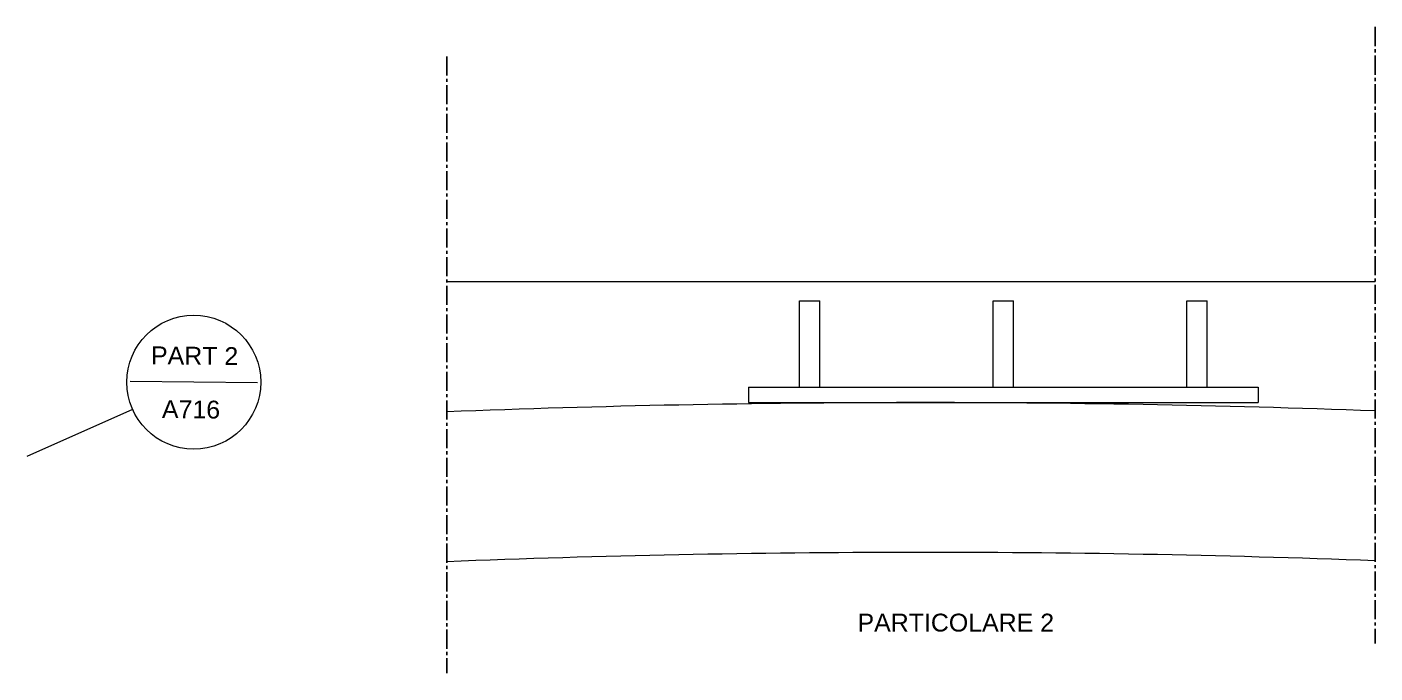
# Model space of a CAD drawing. Header units: centimetres. Extents: x 1044 to 2692, y 1454 to 1973.
# Drawn here: x 1329.6 to 1382.5, y 1658.7 to 1684 of the extents above; entities that cross this region are included whole.
import ezdxf

# ---------------------------------------------------------------- set-up
doc = ezdxf.new("R2010")
doc.units = ezdxf.units.CM
doc.linetypes.add('CENTER2', pattern=[1.125, 0.75, -0.125, 0.125, -0.125])
for name, color, linetype, lineweight in [('A-ANNO-SYMB', 3, 'Continuous', 18), ('A-FURN', 3, 'Continuous', 20), ('A-SECT C-MCUT', 9, 'Continuous', 25)]:
    doc.layers.add(name, color=color, linetype=linetype, lineweight=lineweight)
doc.layers.add('G-ANNO-TEXT', color=3, linetype='Continuous')
doc.styles.add('stile2', font='calibril.ttf', dxfattribs={"height": 0.5})

msp = doc.modelspace()

# ---------------------------------------------------------------- linework, layer by layer
at = {"layer": 'A-ANNO-SYMB'}
for p, q in [((1338.666, 1670.079), (1333.666, 1670.13)), ((1333.765, 1669.036), (1329.619, 1667.192))]:
    msp.add_line(p, q, dxfattribs=at)
at = {"layer": 'A-ANNO-SYMB', "color": 6}
msp.add_circle((1336.166, 1670.104), 2.628, dxfattribs=at)
at = {"layer": 'A-FURN'}
msp.add_line((1346.098, 1674.06), (1382.533, 1674.06), dxfattribs=at)
at = {"layer": 'A-FURN', "color": 8}
for p, q in [((1359.941, 1669.902), (1359.941, 1673.302)), ((1359.941, 1673.302), (1360.741, 1673.302)), ((1360.741, 1669.902), (1360.741, 1673.302)), ((1367.541, 1669.902), (1367.541, 1673.302)), ((1367.541, 1673.302), (1368.341, 1673.302)), ((1368.341, 1669.902), (1368.341, 1673.302)), ((1375.141, 1669.902), (1375.141, 1673.302)), ((1375.141, 1673.302), (1375.941, 1673.302)), ((1375.941, 1669.902), (1375.941, 1673.302)), ((1357.941, 1669.902), (1377.941, 1669.902)), ((1357.941, 1669.902), (1357.941, 1669.302)), ((1377.941, 1669.902), (1377.941, 1669.302)), ((1357.941, 1669.302), (1377.941, 1669.302))]:
    msp.add_line(p, q, dxfattribs=at)
at = {"layer": 'A-FURN'}
for radius, start, end in [(481.056, 87.88655, 92.22709), (475.176, 87.86039, 92.25467)]:
    msp.add_arc((1364.792, 1188.246), radius, start, end, dxfattribs=at)
at = {"layer": 'A-SECT C-MCUT', "linetype": 'CENTER2'}
for p, q in [((1382.533, 1684.05), (1382.533, 1659.846)), ((1346.098, 1682.889), (1346.098, 1658.684))]:
    msp.add_line(p, q, dxfattribs=at)

# ---------------------------------------------------------------- texts
at = {"layer": 'A-ANNO-SYMB', "char_height": 0.7, "attachment_point": 3, "rotation": 359.4115, "style": 'stile2'}
for s, insert in [('{\\fArial|b0|i0|c0|p34;PART 2}', (1337.915, 1671.475)), ('{\\fArial|b0|i0|c0|p34;A716}', (1337.205, 1669.375))]:
    msp.add_mtext_dynamic_manual_height_columns(s, width=3.57485, gutter_width=2.5, heights=[0], dxfattribs=dict(at, insert=insert))
at = {"layer": 'G-ANNO-TEXT', "insert": (1362.219, 1661.015), "char_height": 0.7, "attachment_point": 1, "style": 'stile2'}
msp.add_mtext_dynamic_manual_height_columns('{\\fArial|b0|i0|c0|p34;PARTICOLARE 2}', width=44.23702, gutter_width=2.5, heights=[0], dxfattribs=at)

doc.saveas('drawing.dxf')
